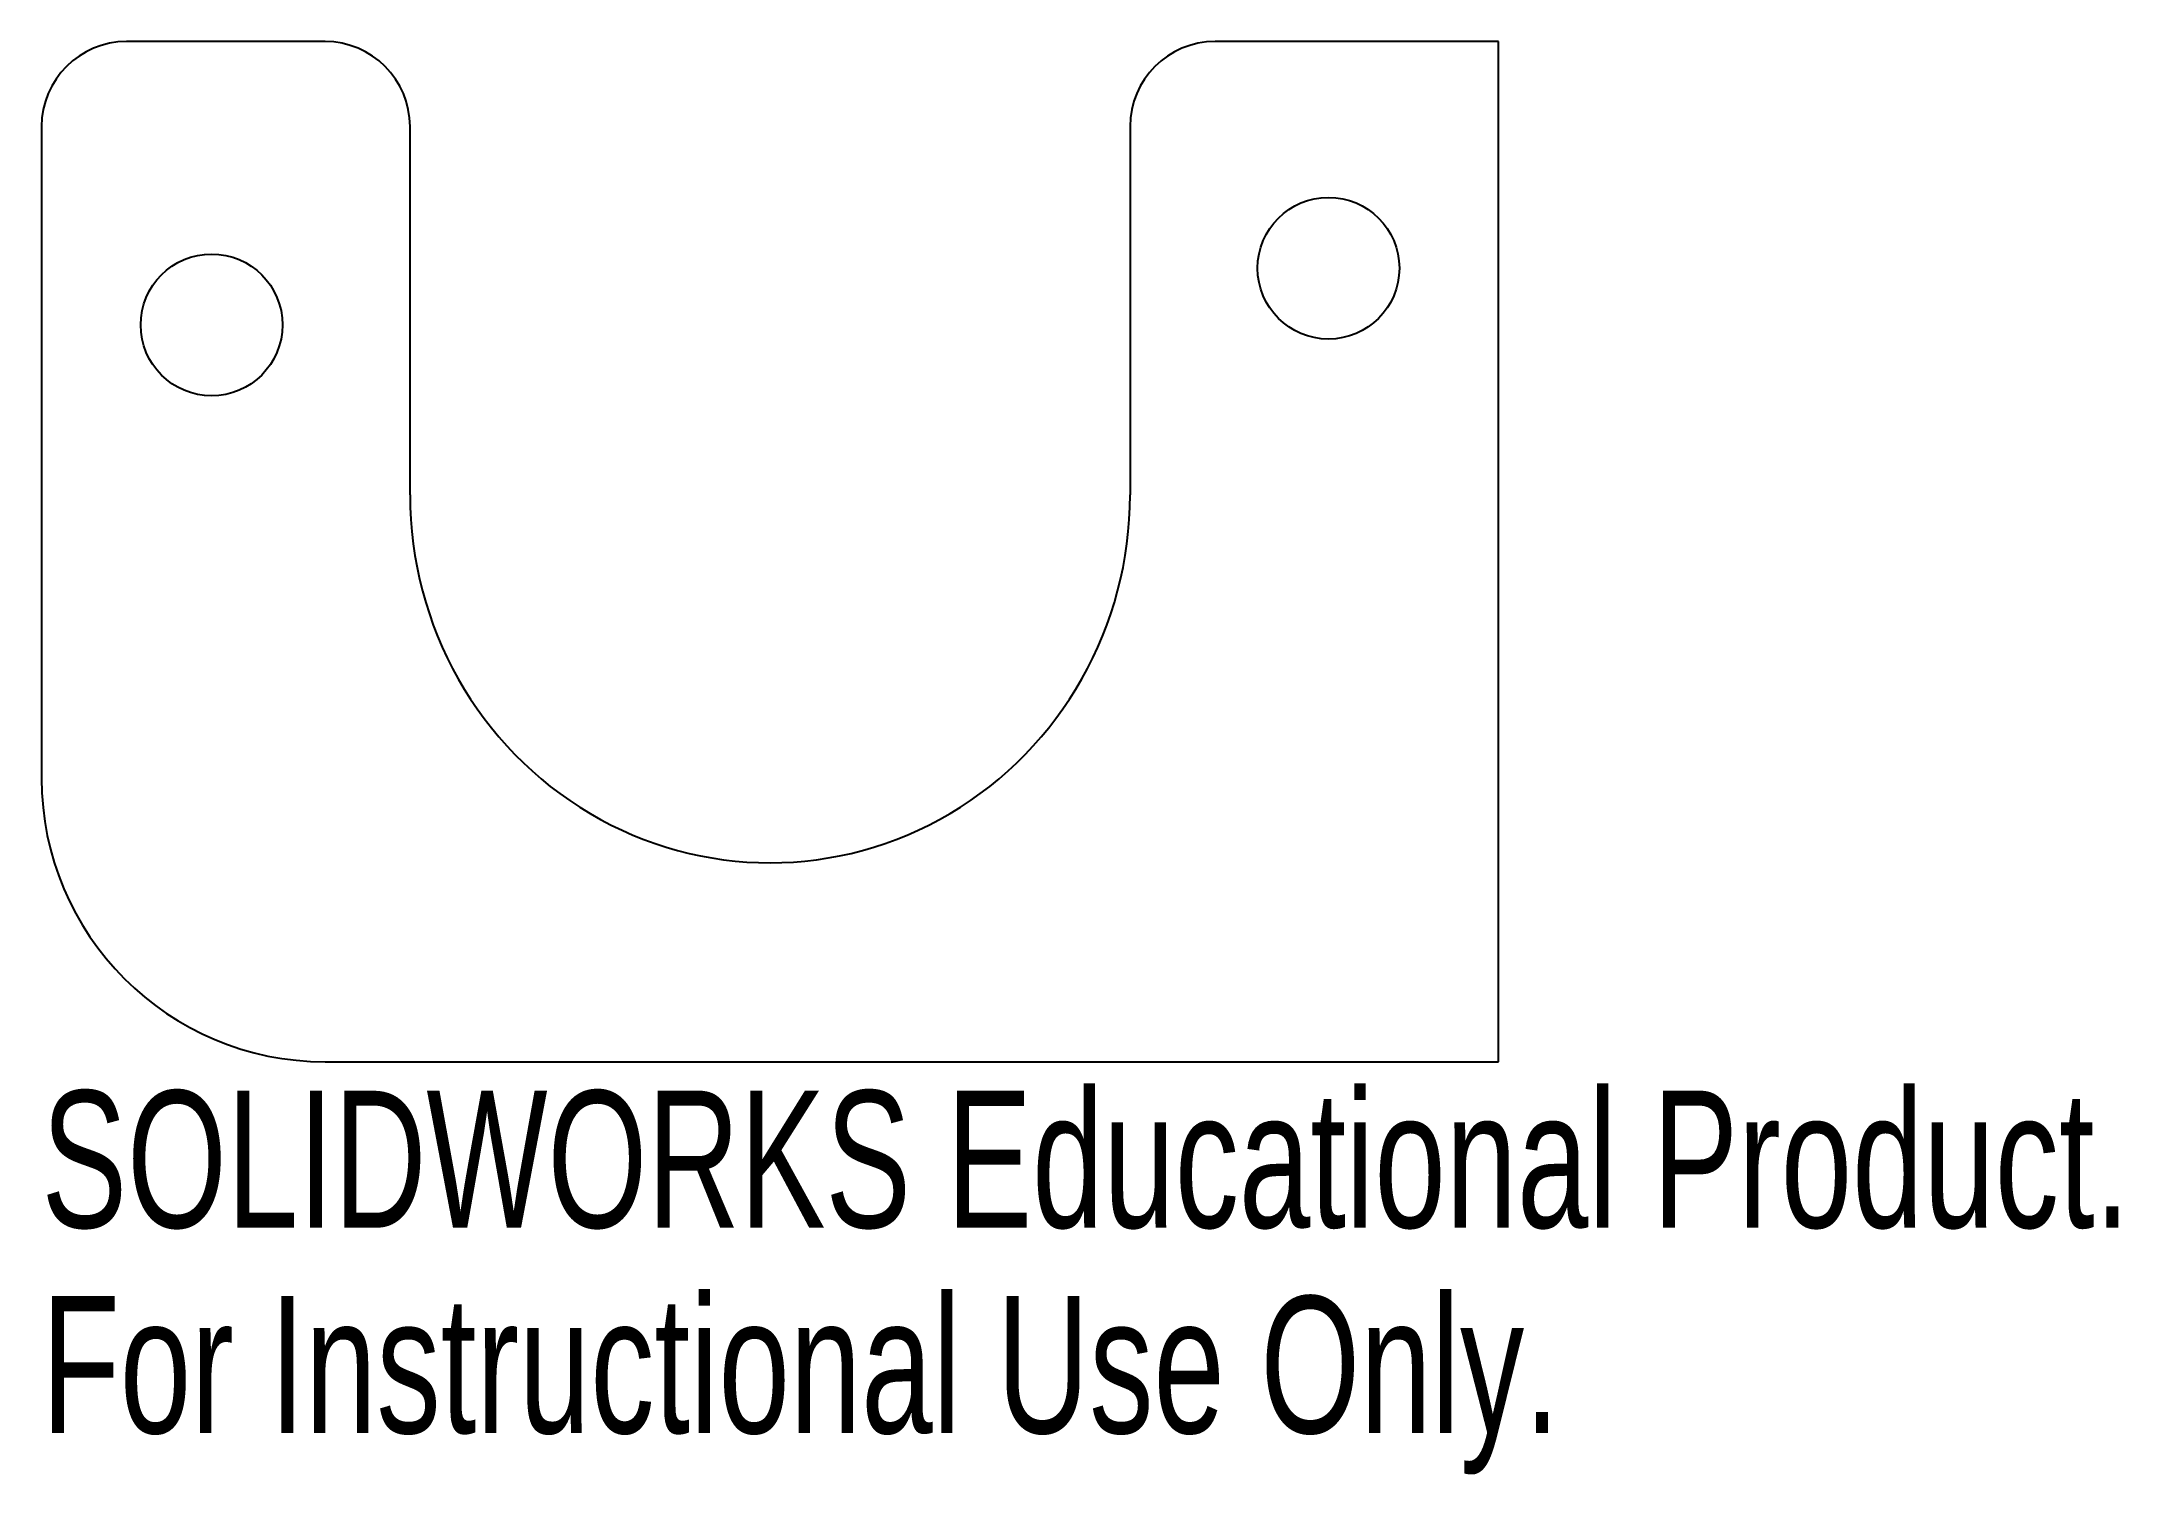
# Model space of a CAD drawing. Header units: millimetres. Extents: x -214.7 to -141.4, y 201.2 to 251.7.
import ezdxf

# ---------------------------------------------------------------- set-up
doc = ezdxf.new("R2010")
doc.units = ezdxf.units.MM
doc.styles.add('SLDTEXTSTYLE0', font='TXT', dxfattribs={"width": 0.7})

msp = doc.modelspace()

# ---------------------------------------------------------------- linework, layer by layer
at = {"color": 7, "linetype": 'Continuous', "lineweight": 25}
for p, q in [((-204.7, 251.748), (-211.7, 251.748)), ((-163.3, 251.748), (-173.3, 251.748)), ((-163.3, 215.748), (-163.3, 251.748)), ((-214.7, 248.748), (-214.7, 225.748)), ((-201.7, 235.748), (-201.7, 248.748)), ((-176.3, 248.748), (-176.3, 235.748)), ((-204.7, 215.748), (-163.3, 215.748))]:
    msp.add_line(p, q, dxfattribs=at)
for centre in [(-169.3, 243.748), (-208.7, 241.748)]:
    msp.add_circle(centre, 2.5, dxfattribs=at)
for centre, radius, start, end in [((-211.7, 248.748), 3, 90, 180), ((-204.7, 248.748), 3, 0, 90), ((-173.3, 248.748), 3, 90, 180), ((-204.7, 225.748), 10, 180, 270)]:
    msp.add_arc(centre, radius, start, end, dxfattribs=at)
msp.add_ellipse((-189, 235.748), major_axis=(0, -12.978), ratio=0.978598, start_param=4.712389, end_param=7.853982, dxfattribs=at)

# ---------------------------------------------------------------- texts
at = {"color": 7, "linetype": 'Continuous', "char_height": 4.83362, "attachment_point": 1, "style": 'SLDTEXTSTYLE0'}
for s, insert in [('SOLIDWORKS Educational Product.', (-214.7, 214.728)), ('For Instructional Use Only.', (-214.7, 207.478))]:
    msp.add_mtext(s, dxfattribs=dict(at, insert=insert))

doc.saveas('drawing.dxf')
